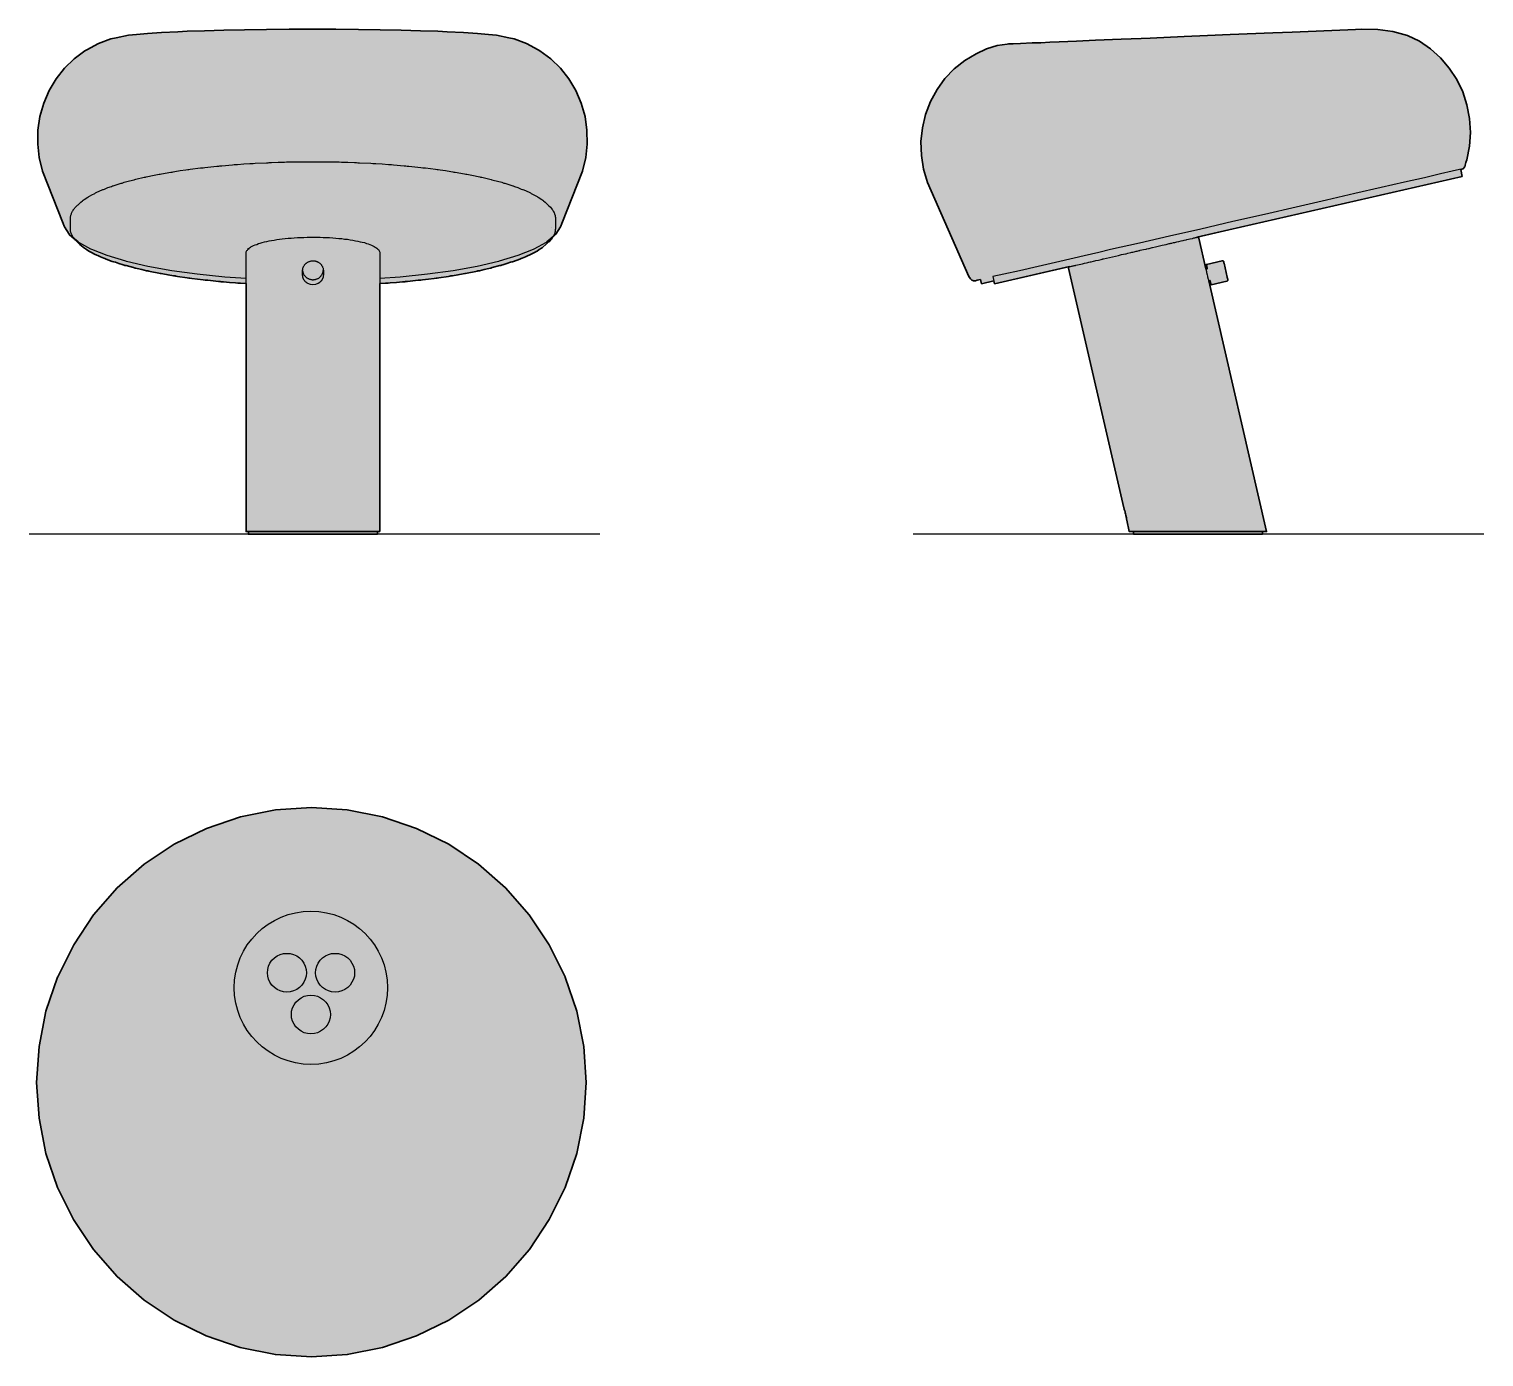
# Model space of a CAD drawing. Header units: millimetres. Extents: x 57 to 1101, y -62 to 890.
import ezdxf

# ---------------------------------------------------------------- set-up
doc = ezdxf.new("R2010")
doc.units = ezdxf.units.MM
doc.layers.add('Blocks', color=7, linetype='Continuous')
doc.layers.add('Blocks$Fill', color=7, linetype='Continuous', true_color=0xffffff)
for name, color, linetype, lineweight, true_color in [('Blocks$Inner', 7, 'Continuous', 25, 0x007f00), ('Blocks$Outline', 7, 'Continuous', 35, 0xff3f3f), ('Groud', 7, 'Continuous', 25, 0x243775)]:
    doc.layers.add(name, color=color, linetype=linetype, lineweight=lineweight, true_color=true_color)

# ---------------------------------------------------------------- blocks, each defined once
blk = doc.blocks.new('Snoopy Table Lamp Top')
at = {"layer": 'Blocks$Fill'}
blk.add_hatch(color=256, dxfattribs=at).paths.add_polyline_path([(64.5, 108.9), (69.5, 83.6), (77.8, 59.2), (89.2, 36.1), (103.5, 14.7), (120.6, -4.7), (139.9, -21.7), (161.4, -36), (184.5, -47.4), (208.9, -55.7), (234.2, -60.7), (260, -62.4), (285.7, -60.7), (311, -55.7), (335.4, -47.4), (358.6, -36), (380, -21.7), (399.4, -4.7), (416.4, 14.7), (430.7, 36.1), (442.1, 59.2), (450.4, 83.6), (455.5, 108.9), (457.1, 134.6), (455.5, 160.3), (450.4, 185.6), (442.1, 210), (442, 210.3), (430.6, 233.4), (416.3, 254.8), (399.3, 274.2), (379.9, 291.2), (358.5, 305.5), (335.4, 316.8), (311, 325.1), (285.7, 330.1), (260, 331.8), (234.3, 330.1), (209, 325.1), (184.6, 316.8), (161.5, 305.5), (140, 291.2), (120.7, 274.2), (103.7, 254.8), (89.4, 233.4), (78, 210.3), (77.8, 210), (69.5, 185.6), (64.5, 160.3), (62.8, 134.6)], flags=0)
at = {"layer": 'Blocks$Inner'}
for points in [[(64.5, 108.9), (69.5, 83.6), (77.8, 59.2), (89.2, 36.1), (103.5, 14.7), (120.6, -4.7), (139.9, -21.7), (161.4, -36), (184.5, -47.4), (208.9, -55.7), (234.2, -60.7), (260, -62.4), (285.7, -60.7), (311, -55.7), (335.4, -47.4), (358.6, -36), (380, -21.7), (399.4, -4.7), (416.4, 14.7), (430.7, 36.1), (442.1, 59.2), (450.4, 83.6), (455.5, 108.9), (457.1, 134.6), (455.5, 160.3), (450.4, 185.6), (442.1, 210), (442, 210.3), (430.6, 233.4), (416.3, 254.8), (399.3, 274.2), (379.9, 291.2), (358.5, 305.5), (335.4, 316.8), (311, 325.1), (285.7, 330.1), (260, 331.8), (234.3, 330.1), (209, 325.1), (184.6, 316.8), (161.5, 305.5), (140, 291.2), (120.7, 274.2), (103.7, 254.8), (89.4, 233.4), (78, 210.3), (77.8, 210), (69.5, 185.6), (64.5, 160.3), (62.8, 134.6)], [(228.4, 213.3), (228.6, 215.6), (229.2, 218), (230.2, 220.2), (231.6, 222.2), (233.4, 223.9), (235.4, 225.3), (237.6, 226.3), (239.9, 227), (242.4, 227.2), (244.8, 227), (247.1, 226.3), (249.4, 225.3), (251.4, 223.9), (253.1, 222.2), (254.5, 220.2), (255.5, 218), (256.1, 215.6), (256.4, 213.3), (256.1, 210.9), (255.5, 208.6), (254.5, 206.4), (253.1, 204.4), (251.4, 202.6), (249.4, 201.2), (247.1, 200.2), (244.8, 199.6), (242.4, 199.4), (239.9, 199.6), (237.6, 200.2), (235.4, 201.2), (233.4, 202.6), (231.6, 204.4), (230.2, 206.4), (229.2, 208.6), (228.6, 210.9)], [(263, 213.3), (263.2, 215.6), (263.8, 218), (264.9, 220.2), (266.3, 222.2), (268, 223.9), (270, 225.3), (272.2, 226.3), (274.5, 227), (277, 227.2), (279.4, 227), (281.8, 226.3), (284, 225.3), (286, 223.9), (287.7, 222.2), (289.1, 220.2), (290.1, 218), (290.8, 215.6), (291, 213.3), (290.8, 210.9), (290.1, 208.6), (289.1, 206.4), (287.7, 204.4), (286, 202.6), (284, 201.2), (281.8, 200.2), (279.4, 199.6), (277, 199.4), (274.5, 199.6), (272.2, 200.2), (270, 201.2), (268, 202.6), (266.3, 204.4), (264.9, 206.4), (263.8, 208.6), (263.2, 210.9)], [(245.6, 183.3), (245.8, 185.7), (246.5, 188), (247.5, 190.2), (248.9, 192.2), (250.6, 193.9), (252.6, 195.3), (254.8, 196.4), (257.2, 197), (259.6, 197.2), (262.1, 197), (264.4, 196.4), (266.6, 195.3), (268.6, 193.9), (270.4, 192.2), (271.8, 190.2), (272.8, 188), (273.4, 185.7), (273.6, 183.3), (273.4, 181), (272.8, 178.6), (271.8, 176.4), (270.4, 174.4), (268.6, 172.7), (266.6, 171.3), (264.4, 170.2), (262.1, 169.6), (259.6, 169.4), (257.2, 169.6), (254.8, 170.2), (252.6, 171.3), (250.6, 172.7), (248.9, 174.4), (247.5, 176.4), (246.5, 178.6), (245.8, 181)]]:
    blk.add_lwpolyline(points, close=True, dxfattribs=at)
blk.add_circle((259.6, 202.5, 4), 55, dxfattribs=at)
at = {"layer": 'Blocks$Outline'}
blk.add_lwpolyline([(64.5, 108.9), (69.5, 83.6), (77.8, 59.2), (89.2, 36.1), (103.5, 14.7), (120.6, -4.7), (139.9, -21.7), (161.4, -36), (184.5, -47.4), (208.9, -55.7), (234.2, -60.7), (260, -62.4), (285.7, -60.7), (311, -55.7), (335.4, -47.4), (358.6, -36), (380, -21.7), (399.4, -4.7), (416.4, 14.7), (430.7, 36.1), (442.1, 59.2), (450.4, 83.6), (455.5, 108.9), (457.1, 134.6), (455.5, 160.3), (450.4, 185.6), (442.1, 210), (442, 210.3), (430.6, 233.4), (416.3, 254.8), (399.3, 274.2), (379.9, 291.2), (358.5, 305.5), (335.4, 316.8), (311, 325.1), (285.7, 330.1), (260, 331.8), (234.3, 330.1), (209, 325.1), (184.6, 316.8), (161.5, 305.5), (140, 291.2), (120.7, 274.2), (103.7, 254.8), (89.4, 233.4), (78, 210.3), (77.8, 210), (69.5, 185.6), (64.5, 160.3), (62.8, 134.6)], close=True, dxfattribs=at)
blk = doc.blocks.new('Snoopy Table Lamp Side')
at = {"layer": 'Blocks$Fill'}
blk.add_hatch(color=256, dxfattribs=at).paths.add_polyline_path([(333.4, 362.3), (321.7, 362.5), (317.3, 362.3), (312, 362.1), (271.9, 360.4), (258.1, 359.8), (227.4, 358.6), (211.1, 357.9), (194.5, 357.2), (170.1, 356.1), (163.5, 355.9), (156.5, 355.6), (149.2, 355.3), (130.9, 354.5), (117.1, 353.9), (111, 353.6), (104.8, 353.4), (98, 353.1), (91.5, 352.8), (85.3, 352.6), (77.1, 352.2), (71.7, 352), (70.6, 351.9), (68.5, 351.9), (67.4, 351.8), (60.3, 350.8), (52.5, 348.5), (45.2, 344.9), (37, 340), (29.4, 334), (22.8, 327), (17.1, 319.1), (12.4, 310.5), (8.9, 301.3), (6.7, 291.6), (5.6, 281.8), (5.9, 271.8), (7.4, 262), (10.2, 252.5), (40, 185.1), (41.2, 183.3), (41.6, 182.9), (42.1, 182.5), (42.7, 182.2), (43.3, 182), (44, 181.9), (44.6, 182), (45.9, 182.3), (48.3, 182.8), (48.9, 179.7), (57.8, 181.8), (57.8, 181.8), (58.3, 179.7), (112.2, 192.1), (111.9, 191.9), (111.6, 191.6), (111.5, 191.3), (111.5, 190.9), (151.2, 18.9), (151.7, 17.3), (152.1, 15.7), (152.4, 14.6), (152.7, 13.4), (153, 11.8), (153.2, 10.2), (153.2, 10.1), (155.1, 2), (155.5, 2), (158.1, 2), (158.1, 0), (158.2, 0), (250.6, 0), (250.6, 2), (253.6, 2), (212.1, 181.8), (212.1, 181.8), (212.1, 181.9), (213.1, 182.1), (213.1, 182), (213.8, 179.1), (225.1, 181.7), (225.2, 181.7), (225.4, 181.8), (225.5, 181.9), (225.6, 182), (225.7, 182.1), (225.8, 182.3), (225.8, 182.4), (225.8, 182.6), (225.8, 182.6), (225.8, 182.6), (222.8, 195.6), (222.8, 195.8), (222.7, 195.9), (222.6, 196.1), (222.5, 196.2), (222.3, 196.2), (222.2, 196.3), (222, 196.3), (221.9, 196.3), (221.7, 196.3), (210.4, 193.7), (210.4, 193.7), (211.1, 190.7), (210.1, 190.4), (210.1, 190.5), (210.1, 190.5), (205, 212.5), (204.9, 212.8), (204.6, 213.1), (204.2, 213.2), (203.8, 213.2), (226.5, 218.4), (394, 256.9), (392.9, 261.9), (393.7, 262.1), (394.3, 262.3), (394.8, 262.6), (395.3, 263.1), (395.7, 263.6), (396.1, 264.2), (396.2, 264.8), (396.6, 266.9), (397.2, 268.8), (399.2, 278.5), (399.9, 288.4), (399.3, 298.3), (397.4, 308.1), (394.3, 317.5), (390.1, 326.4), (384.7, 334.6), (378.4, 342), (371.2, 348.4), (363.2, 353.8), (354.6, 357.9), (344.1, 360.8)], flags=0)
at = {"layer": 'Blocks$Inner'}
blk.add_line((392.9, 261.9), (394, 256.9, 2.5), dxfattribs=at)
for points in [[(57.8, 181.8), (57.8, 181.8), (48.9, 179.7), (48.3, 182.8), (45.9, 182.3), (44.6, 182), (44, 181.9), (43.3, 182), (42.7, 182.2), (42.1, 182.5), (41.6, 182.9), (41.2, 183.3), (40, 185.1), (10.2, 252.5), (7.4, 262), (5.9, 271.8), (5.6, 281.8), (6.7, 291.6), (8.9, 301.3), (12.4, 310.5), (17.1, 319.1), (22.8, 327), (29.4, 334), (37, 340), (45.2, 344.9), (52.5, 348.5), (60.3, 350.8), (67.4, 351.8), (68.5, 351.9), (70.6, 351.9), (71.7, 352), (77.1, 352.2), (85.3, 352.6), (91.5, 352.8), (98, 353.1), (104.8, 353.4), (111, 353.6), (117.1, 353.9), (130.9, 354.5), (149.2, 355.3), (156.5, 355.6), (163.5, 355.9), (170.1, 356.1), (194.5, 357.2), (211.1, 357.9), (227.4, 358.6), (258.1, 359.8), (271.9, 360.4), (312, 362.1), (317.3, 362.3), (321.7, 362.5), (333.4, 362.3), (344.1, 360.8), (354.6, 357.9), (363.2, 353.8), (371.2, 348.4), (378.4, 342), (384.7, 334.6), (390.1, 326.4), (394.3, 317.5), (397.4, 308.1), (399.3, 298.3), (399.9, 288.4), (399.2, 278.5), (397.2, 268.8), (396.6, 266.9), (396.2, 264.8), (396.1, 264.2), (395.7, 263.6), (395.3, 263.1), (394.8, 262.6), (394.3, 262.3), (393.7, 262.1), (392, 261.7), (386.8, 260.5), (378.4, 258.6), (366.9, 255.9), (352.6, 252.7), (335.8, 248.8), (317, 244.5), (296.5, 239.8), (274.7, 234.8), (252.2, 229.6), (229.3, 224.4), (206.4, 219.1), (183.9, 213.9), (162.3, 209), (141.7, 204.3), (133.1, 202.3), (122.6, 199.9), (105.2, 195.9), (89.7, 192.3), (76.2, 189.2), (65, 186.7), (57.2, 184.9), (58.3, 179.7), (112.4, 192.1)], [(394, 256.9), (226.5, 218.4), (203.6, 213.2)], [(210.1, 190.4), (211.1, 190.7), (211, 191), (211, 191.2), (210.9, 191.5), (210.8, 191.8), (210.8, 192), (210.7, 192.2), (210.7, 192.4), (210.6, 192.6), (210.6, 192.8), (210.6, 193), (210.5, 193.1), (210.5, 193.2), (210.5, 193.4), (210.4, 193.5), (210.4, 193.5), (210.4, 193.6), (210.4, 193.6), (210.4, 193.7), (221.7, 196.3), (221.9, 196.3), (222, 196.3), (222.2, 196.3), (222.3, 196.2), (222.5, 196.2), (222.6, 196.1), (222.7, 195.9), (222.8, 195.8), (222.8, 195.6), (222.9, 195.5), (223, 194.7), (223.1, 194.6), (225.4, 184.6), (225.4, 184.4), (225.6, 183.9), (225.6, 183.7), (225.6, 183.6), (225.7, 183.1), (225.8, 183), (225.8, 182.9), (225.8, 182.8), (225.8, 182.7), (225.8, 182.7), (225.8, 182.6), (225.8, 182.6), (225.8, 182.6), (225.8, 182.4), (225.8, 182.3), (225.7, 182.1), (225.6, 182), (225.5, 181.9), (225.4, 181.8), (225.2, 181.7), (225.1, 181.7), (213.8, 179.1), (213.8, 179.1), (213.7, 179.1), (213.7, 179.2), (213.7, 179.3), (213.7, 179.4), (213.7, 179.5), (213.6, 179.6), (213.6, 179.7), (213.6, 179.9), (213.5, 180.1), (213.5, 180.3), (213.4, 180.5), (213.4, 180.7), (213.3, 180.9), (213.3, 181.2), (213.2, 181.4), (213.2, 181.7), (213.1, 182), (213.1, 182.1), (212.1, 181.9)]]:
    blk.add_lwpolyline(points, dxfattribs=at)
for points in [[(151.2, 18.9), (111.5, 190.9), (111.5, 191.3), (111.6, 191.6), (111.9, 191.9), (112.2, 192.1), (112.3, 192.1), (112.5, 192.1), (112.8, 192.2), (113, 192.3), (113.5, 192.4), (113.7, 192.4), (114.1, 192.5), (114.6, 192.6), (115.1, 192.7), (115.6, 192.8), (116.5, 193), (116.8, 193.1), (117.8, 193.4), (119, 193.6), (120.2, 193.9), (121.5, 194.2), (122.9, 194.5), (124.4, 194.9), (125.4, 195.1), (126.1, 195.3), (127, 195.5), (127.6, 195.6), (129.3, 196), (130.3, 196.2), (131.1, 196.4), (132.9, 196.8), (134.8, 197.3), (135.6, 197.5), (135.7, 197.5), (135.8, 197.5), (135.9, 197.5), (136.1, 197.6), (136.3, 197.6), (136.6, 197.7), (138.8, 198.2), (140.9, 198.7), (143, 199.2), (145.1, 199.7), (147.3, 200.2), (149.5, 200.7), (152.3, 201.3), (152.4, 201.3), (152.8, 201.4), (154, 201.7), (156.2, 202.2), (157, 202.4), (157.6, 202.5), (158.5, 202.7), (158.6, 202.8), (159.9, 203.1), (160.7, 203.3), (162.2, 203.6), (162.6, 203.7), (162.9, 203.8), (165.2, 204.3), (167.2, 204.7), (167.6, 204.9), (168.8, 205.1), (169.3, 205.2), (171.6, 205.8), (171.7, 205.8), (173.9, 206.3), (175.9, 206.8), (177.7, 207.2), (178.7, 207.4), (180, 207.7), (181.3, 208), (181.5, 208.1), (182.2, 208.2), (182.9, 208.4), (183.6, 208.6), (184.3, 208.7), (185, 208.9), (185.6, 209), (186.8, 209.3), (186.8, 209.3), (187.4, 209.4), (187.4, 209.4), (187.6, 209.5), (187.8, 209.5), (189.1, 209.8), (190.7, 210.2), (192.3, 210.6), (193.7, 210.9), (194.5, 211.1), (195.9, 211.4), (196.3, 211.5), (197.5, 211.8), (198.6, 212), (198.8, 212.1), (200.2, 212.4), (200.5, 212.4), (201, 212.6), (201.5, 212.7), (202, 212.8), (202.6, 212.9), (203, 213), (203.4, 213.1), (203.6, 213.2), (203.8, 213.2), (203.8, 213.2), (204.2, 213.2), (204.6, 213.1), (204.9, 212.8), (205, 212.5), (210.1, 190.5), (210.1, 190.5), (210.1, 190.5), (210.1, 190.5), (210.1, 190.3), (210.2, 190.1), (210.2, 189.9), (210.3, 189.4), (210.3, 189.2), (210.4, 188.8), (210.4, 188.5), (210.5, 188.1), (210.5, 187.8), (210.7, 187.2), (210.7, 186.9), (210.9, 186.1), (211.1, 185.3), (211.2, 185), (211.3, 184.5), (211.4, 184.2), (211.5, 183.7), (211.6, 183.4), (211.7, 183.1), (211.8, 182.8), (211.9, 182.3), (212, 182.2), (212, 182), (212.1, 181.9), (212.1, 181.8), (212.1, 181.8), (212.1, 181.8), (253.6, 2), (253.4, 2), (252.7, 2), (251.6, 2), (250.1, 2), (248.1, 2), (245.8, 2), (243.1, 2), (240, 2), (236.9, 2), (233.6, 2), (230, 2), (226.1, 2), (222.3, 2), (218.1, 2), (213.9, 2), (209.7, 2), (207.1, 2), (204.7, 2), (203.4, 2), (201.8, 2), (199.2, 2), (196.6, 2), (194.1, 2), (186.8, 2), (184.7, 2), (180.6, 2), (176.6, 2), (172.9, 2), (169.5, 2), (166.4, 2), (163.6, 2), (161.1, 2), (159.1, 2), (157.5, 2), (156.3, 2), (155.5, 2), (155.1, 2), (153.2, 10.1), (153.2, 10.2), (153.2, 10.5), (153.1, 10.6), (153.1, 10.9), (153.1, 11.1), (153, 11.8), (153, 11.8), (152.8, 12.5), (152.8, 12.8), (152.7, 13.4), (152.6, 13.7), (152.4, 14.6), (152.2, 15.4), (152.1, 15.7), (152, 16.3), (151.9, 16.6), (151.8, 17), (151.7, 17.3), (151.5, 17.9), (151.5, 18), (151.4, 18.4), (151.3, 18.5), (151.2, 18.7), (151.2, 18.8), (151.2, 18.9)], [(232.3, 2), (248.2, 2), (249.7, 2), (250.2, 2), (250.5, 2), (250.6, 2), (250.6, 2), (250.6, 0), (250.5, 0), (250.3, 0), (250, 0), (249.6, 0), (249.1, 0), (248.5, 0), (247.8, 0), (246.9, 0), (246, 0), (244.9, 0), (243.8, 0), (242.6, 0), (241.3, 0), (239.8, 0), (238.3, 0), (236.8, 0), (235.1, 0), (233.4, 0), (231.6, 0), (229.7, 0), (227.8, 0), (226.5, 0), (224.5, 0), (222.4, 0), (220.3, 0), (218.2, 0), (216, 0), (213.8, 0), (211.6, 0), (209.3, 0), (207, 0), (204.8, 0), (202.5, 0), (200.2, 0), (198, 0), (195.7, 0), (193.5, 0), (191.3, 0), (189.2, 0), (187, 0), (185, 0), (182.9, 0), (180.9, 0), (179, 0), (177.1, 0), (175.3, 0), (173.6, 0), (172, 0), (170.4, 0), (168.9, 0), (167.5, 0), (166.1, 0), (164.9, 0), (163.8, 0), (162.7, 0), (161.8, 0), (161, 0), (160.2, 0), (159.6, 0), (159.1, 0), (158.7, 0), (158.4, 0), (158.2, 0), (158.1, 0), (158.1, 2), (158.1, 2), (158.2, 2), (158.5, 2), (159, 2), (159.9, 2), (160.9, 2), (174.7, 2), (210.2, 2), (213.6, 2), (216.9, 2), (220.2, 2), (223.4, 2)]]:
    blk.add_lwpolyline(points, close=True, dxfattribs=at)
at = {"layer": 'Blocks$Outline'}
for points in [[(149.2, 355.3), (130.9, 354.5)], [(156.5, 355.6), (149.2, 355.3)], [(163.5, 355.9), (156.5, 355.6)], [(170.1, 356.1), (163.5, 355.9)], [(194.5, 357.2), (170.1, 356.1)], [(211.1, 357.9), (194.5, 357.2)], [(227.4, 358.6), (211.1, 357.9)], [(258.1, 359.8), (227.4, 358.6)], [(271.9, 360.4), (258.1, 359.8)], [(312, 362.1), (271.9, 360.4)], [(317.3, 362.3), (312, 362.1)], [(321.7, 362.5), (317.3, 362.3)], [(333.4, 362.3), (321.7, 362.5)], [(344.1, 360.8), (333.4, 362.3)], [(354.6, 357.9), (344.1, 360.8)], [(363.2, 353.8), (354.6, 357.9)], [(45.2, 344.9), (37, 340)], [(52.5, 348.5), (45.2, 344.9)], [(60.3, 350.8), (52.5, 348.5)], [(67.4, 351.8), (60.3, 350.8)], [(68.5, 351.9), (67.4, 351.8)], [(70.6, 351.9), (68.5, 351.9)], [(71.7, 352), (70.6, 351.9)], [(77.1, 352.2), (71.7, 352)], [(85.3, 352.6), (77.1, 352.2)], [(91.5, 352.8), (85.3, 352.6)], [(98, 353.1), (91.5, 352.8)], [(104.8, 353.4), (98, 353.1)], [(111, 353.6), (104.8, 353.4)], [(117.1, 353.9), (111, 353.6)], [(130.9, 354.5), (117.1, 353.9)], [(371.2, 348.4), (363.2, 353.8)], [(378.4, 342), (371.2, 348.4)], [(37, 340), (29.4, 334)], [(384.7, 334.6), (378.4, 342)], [(390.1, 326.4), (384.7, 334.6)], [(22.8, 327), (17.1, 319.1)], [(29.4, 334), (22.8, 327)], [(394.3, 317.5), (390.1, 326.4)], [(17.1, 319.1), (12.4, 310.5)], [(397.4, 308.1), (394.3, 317.5)], [(12.4, 310.5), (8.9, 301.3)], [(399.3, 298.3), (397.4, 308.1)], [(8.9, 301.3), (6.7, 291.6)], [(399.9, 288.4), (399.3, 298.3)], [(6.7, 291.6), (5.6, 281.8)], [(399.2, 278.5), (399.9, 288.4)], [(5.6, 281.8), (5.9, 271.8)], [(5.9, 271.8), (7.4, 262)], [(397.2, 268.8), (399.2, 278.5)], [(7.4, 262), (10.2, 252.5)], [(392.9, 261.9), (393.7, 262.1)], [(394, 256.9), (392.9, 261.9)], [(393.7, 262.1), (394.3, 262.3)], [(394.3, 262.3), (394.8, 262.6)], [(394.8, 262.6), (395.3, 263.1)], [(395.3, 263.1), (395.7, 263.6)], [(395.7, 263.6), (396.1, 264.2)], [(396.1, 264.2), (396.2, 264.8)], [(396.2, 264.8), (396.6, 266.9)], [(396.6, 266.9), (397.2, 268.8)], [(10.2, 252.5), (40, 185.1)], [(226.5, 218.4), (394, 256.9)], [(203.8, 213.2), (226.5, 218.4)], [(210.1, 190.4), (210.1, 190.5), (210.1, 190.5), (210.1, 190.5), (210.1, 190.5), (205, 212.5), (204.9, 212.8), (204.6, 213.1), (204.2, 213.2), (203.8, 213.2)], [(58.3, 179.7), (112.2, 192.1)], [(112.2, 192.1), (111.9, 191.9), (111.6, 191.6), (111.5, 191.3), (111.5, 190.9), (151.2, 18.9)], [(222.8, 195.6), (222.8, 195.8), (222.8, 195.8), (222.8, 195.8), (222.7, 195.9), (222.6, 196.1), (222.5, 196.2), (222.3, 196.2), (222.2, 196.3), (222, 196.3), (221.9, 196.3), (221.7, 196.3), (210.4, 193.7), (210.4, 193.7), (210.4, 193.6), (210.4, 193.6), (210.4, 193.5), (210.4, 193.5), (210.5, 193.4), (210.5, 193.2), (210.5, 193.1), (210.6, 193), (210.6, 192.8), (210.6, 192.6), (210.7, 192.4), (210.7, 192.2), (210.8, 192), (210.8, 191.8), (210.9, 191.5), (211, 191.2), (211, 191), (211.1, 190.7), (211.1, 190.7), (210.1, 190.4)], [(212.1, 181.9), (213.1, 182.1), (213.1, 182), (213.2, 181.7), (213.2, 181.4), (213.3, 181.2), (213.3, 180.9), (213.4, 180.7), (213.4, 180.5), (213.5, 180.3), (213.5, 180.1), (213.6, 179.9), (213.6, 179.7), (213.6, 179.6), (213.7, 179.5), (213.7, 179.4), (213.7, 179.3), (213.7, 179.2), (213.7, 179.1), (213.8, 179.1), (213.8, 179.1), (213.8, 179.1), (225.1, 181.7), (225.2, 181.7), (225.4, 181.8), (225.5, 181.9), (225.6, 182), (225.7, 182.1), (225.8, 182.3), (225.8, 182.4), (225.8, 182.6), (225.8, 182.6), (225.8, 182.6), (225.8, 182.6), (225.8, 182.7), (225.8, 182.7), (225.8, 182.8), (225.8, 182.9), (225.8, 183), (225.7, 183.1), (225.6, 183.6), (225.6, 183.7), (225.6, 183.9), (225.4, 184.4), (225.4, 184.6), (223.1, 194.6), (223, 194.7), (222.9, 195.5), (222.8, 195.6)], [(40, 185.1), (41.2, 183.3)], [(41.2, 183.3), (41.6, 182.9)], [(41.6, 182.9), (42.1, 182.5)], [(42.1, 182.5), (42.7, 182.2)], [(42.7, 182.2), (43.3, 182)], [(43.3, 182), (44, 181.9)], [(44, 181.9), (44.6, 182)], [(44.6, 182), (45.9, 182.3)], [(45.9, 182.3), (48.3, 182.8)], [(48.3, 182.8), (48.9, 179.7)], [(48.9, 179.7), (57.8, 181.8)], [(57.8, 181.8), (57.8, 181.8)], [(57.8, 181.8), (58.3, 179.7)], [(250.6, 2), (251.6, 2), (252.7, 2), (253.4, 2), (253.6, 2), (212.1, 181.8), (212.1, 181.8), (212.1, 181.8), (212.1, 181.9), (212.1, 181.9)], [(151.2, 18.9), (151.2, 18.9), (151.2, 18.8), (151.2, 18.7), (151.3, 18.5), (151.4, 18.4), (151.5, 18), (151.5, 17.9), (151.7, 17.3), (151.8, 17), (151.9, 16.6), (152, 16.3), (152.1, 15.7), (152.2, 15.4), (152.4, 14.6), (152.6, 13.7), (152.7, 13.4), (152.8, 12.8), (152.8, 12.5), (153, 11.8), (153, 11.8), (153.1, 11.1), (153.1, 10.9), (153.1, 10.6), (153.2, 10.5), (153.2, 10.2), (153.2, 10.1), (155.1, 2), (155.5, 2), (156.3, 2), (157.5, 2), (158.1, 2)], [(158.1, 2), (158.1, 0), (158.2, 0), (158.4, 0), (158.7, 0), (159.1, 0), (159.6, 0), (160.2, 0), (161, 0), (161.8, 0), (162.7, 0), (163.8, 0), (164.9, 0), (166.1, 0), (167.5, 0), (168.9, 0), (170.4, 0), (172, 0), (173.6, 0), (175.3, 0), (177.1, 0), (179, 0), (180.9, 0), (182.9, 0), (185, 0), (187, 0), (189.2, 0), (191.3, 0), (193.5, 0), (195.7, 0), (198, 0), (200.2, 0), (202.5, 0), (204.8, 0), (207, 0), (209.3, 0), (211.6, 0), (213.8, 0), (216, 0), (218.2, 0), (220.3, 0), (222.4, 0), (224.5, 0), (226.5, 0), (227.8, 0), (229.7, 0), (231.6, 0), (233.4, 0), (235.1, 0), (236.8, 0), (238.3, 0), (239.8, 0), (241.3, 0), (242.6, 0), (243.8, 0), (244.9, 0), (246, 0), (246.9, 0), (247.8, 0), (248.5, 0), (249.1, 0), (249.6, 0), (250, 0), (250.3, 0), (250.5, 0), (250.6, 0), (250.6, 2)]]:
    blk.add_lwpolyline(points, dxfattribs=at)
blk = doc.blocks.new('Snoopy Table Lamp Front')
at = {"layer": 'Blocks$Fill'}
blk.add_hatch(color=256, dxfattribs=at).paths.add_polyline_path([(400.3, 290.1), (398.9, 299.9), (396.2, 309.4), (392.3, 318.4), (387.3, 326.9), (381.3, 334.5), (374.3, 341.2), (366.6, 346.9), (365.2, 347.8), (356.9, 352.3), (348, 355.5), (344.3, 356.2), (335.4, 358.1), (329.6, 358.8), (321.7, 359.5), (311.8, 360.1), (267, 361.8), (186.7, 362.5), (113.4, 361), (85, 359.5), (77.1, 358.8), (71.3, 358.1), (62.4, 356.2), (58.7, 355.5), (49.8, 352.3), (41.5, 347.8), (40.1, 346.9), (32.3, 341.2), (25.4, 334.5), (19.3, 326.9), (14.3, 318.4), (10.5, 309.4), (7.8, 299.9), (6.3, 290.1), (6.2, 280.1), (7.3, 270.3), (9.6, 260.6), (24.5, 223), (25.2, 221.1), (25.5, 220.6), (28.7, 215.3), (29.1, 214.9), (32.4, 212.1), (32.8, 211.7), (33.2, 211.2), (33.5, 210.8), (34.1, 210.3), (34.6, 209.8), (36.5, 207.9), (38.7, 206.1), (39.1, 205.8), (39.3, 205.7), (39.8, 205.3), (41.2, 204.3), (42.9, 203.3), (43.4, 203), (43.7, 202.8), (44.2, 202.6), (47.5, 200.8), (48.1, 200.5), (48.4, 200.4), (49.2, 200.1), (51.2, 199.1), (53.6, 198.2), (54.3, 197.9), (54.7, 197.7), (55.3, 197.5), (59.7, 195.9), (60.9, 195.5), (61.9, 195.2), (68.3, 193.2), (68.8, 193), (75, 191.4), (80.8, 190), (85.3, 189), (93.1, 187.4), (99.7, 186.2), (113.5, 184.1), (126.4, 182.5), (137.9, 181.3), (149.7, 180.3), (155.7, 179.9), (155.7, 2), (155.7, 2), (157.4, 2), (157.4, 0), (157.4, 0), (249.9, 0), (249.9, 2), (251.7, 2), (251.7, 179.9), (269.5, 181.3), (281, 182.5), (292, 183.8), (300.9, 185.1), (312.6, 187.1), (320.6, 188.7), (326.6, 190), (330.9, 191), (337.8, 192.8), (339, 193.2), (340, 193.4), (346.4, 195.5), (346.9, 195.6), (352.1, 197.5), (352.7, 197.7), (353.1, 197.9), (353.8, 198.2), (356.1, 199.1), (358.2, 200.1), (358.9, 200.4), (359.2, 200.5), (359.8, 200.8), (363.2, 202.6), (363.6, 202.8), (363.9, 203), (364.5, 203.3), (366.1, 204.3), (367.6, 205.3), (368.1, 205.7), (368.3, 205.8), (368.7, 206.1), (370.9, 207.9), (372.8, 209.8), (372.9, 209.9), (373.1, 210), (373.8, 210.8), (374.6, 211.7), (374.7, 211.8), (374.8, 211.9), (375.4, 212.7), (376, 213.5), (376, 213.6), (377.6, 214.9), (378, 215.3), (381.2, 220.6), (381.5, 221.1), (382.2, 223), (397.1, 260.6), (399.4, 270.3), (400.5, 280.1)], flags=0)
at = {"layer": 'Blocks$Inner'}
for points in [[(155.7, 183.5), (140.4, 184.6), (120.7, 186.6), (102.3, 189.2), (85.2, 192.3), (69.9, 195.8), (69.4, 196), (56.1, 200), (44.9, 204.4), (44.4, 204.7), (35.7, 209.4), (35.2, 209.8), (29.1, 214.9), (28.7, 215.3), (25.5, 220.6), (25.2, 221.1), (24.5, 223), (9.6, 260.6), (7.3, 270.3), (6.2, 280.1), (6.3, 290.1), (7.8, 299.9), (10.5, 309.4), (14.3, 318.4), (19.3, 326.9), (25.4, 334.5), (32.3, 341.2), (40.1, 346.9), (41.5, 347.8), (49.8, 352.3), (58.7, 355.5), (62.4, 356.2), (71.3, 358.1), (77.1, 358.8), (85, 359.5), (94.9, 360.1), (106.7, 360.7), (113.4, 361), (125.9, 361.4), (139.7, 361.8), (154.6, 362.1), (170.4, 362.3), (186.7, 362.5), (203.3, 362.5), (220, 362.5), (236.3, 362.3), (252, 362.1), (267, 361.8), (280.8, 361.4), (293.3, 361), (300, 360.7), (311.8, 360.1), (321.7, 359.5), (329.6, 358.8), (335.4, 358.1), (344.3, 356.2), (348, 355.5), (356.9, 352.3), (365.2, 347.8), (366.6, 346.9), (374.3, 341.2), (381.3, 334.5), (387.3, 326.9), (392.3, 318.4), (396.2, 309.4), (398.9, 299.9), (400.3, 290.1), (400.5, 280.1), (399.4, 270.3), (397.1, 260.6), (382.2, 223), (381.5, 221.1), (381.2, 220.6), (378, 215.3), (377.6, 214.9), (371.5, 209.8), (371, 209.4), (362.3, 204.7), (361.8, 204.4), (350.6, 200), (337.2, 196), (336.8, 195.8), (321.5, 192.3), (304.4, 189.2), (285.9, 186.6), (266.3, 184.6), (251.7, 183.5)], [(155.7, 179.9), (151.6, 180.2), (150.4, 180.3), (149.7, 180.3), (148.2, 180.4), (143.7, 180.8), (139.4, 181.2), (137.9, 181.3), (137.1, 181.4), (135.9, 181.5), (128.2, 182.3), (127.1, 182.4), (126.4, 182.5), (125, 182.6), (120.8, 183.1), (116.7, 183.7), (115.4, 183.8), (114.7, 183.9), (113.5, 184.1), (106.5, 185.1), (105.4, 185.3), (104.8, 185.4), (103.5, 185.6), (99.7, 186.2), (96, 186.9), (94.7, 187.1), (94.1, 187.2), (93.1, 187.4), (86.8, 188.7), (85.9, 188.9), (85.3, 189), (84.2, 189.2), (80.8, 190), (77.6, 190.7), (76.5, 191), (76, 191.1), (75, 191.4), (69.6, 192.8), (68.8, 193), (68.3, 193.2), (67.4, 193.4), (64.5, 194.3), (61.9, 195.2), (60.9, 195.5), (60.5, 195.6), (59.7, 195.9), (55.3, 197.5), (54.7, 197.7), (54.3, 197.9), (53.6, 198.2), (51.2, 199.1), (49.2, 200.1), (48.4, 200.4), (48.1, 200.5), (47.5, 200.8), (44.2, 202.6), (43.7, 202.8), (43.4, 203), (42.9, 203.3), (41.2, 204.3), (39.8, 205.3), (39.3, 205.7), (39.1, 205.8), (38.7, 206.1), (36.5, 207.9), (34.6, 209.8), (34.1, 210.3), (33.5, 210.8), (33.2, 211.2), (32.8, 211.7), (32.4, 212.2), (32, 212.7), (31.7, 213.1), (31.4, 213.5), (31.1, 214.1), (30.8, 214.6), (30.6, 215), (30.4, 215.4), (30.2, 216), (30, 216.5), (30, 216.9), (29.8, 217.4), (29.8, 217.9), (29.7, 218.4), (29.7, 219.1), (29.7, 219.3), (29.7, 219.4), (29.7, 226.2), (29.7, 226.6), (29.7, 227.1), (29.8, 227.6), (29.8, 228.1), (29.9, 228.6), (30, 229), (30.2, 229.5), (30.3, 230.1), (30.5, 230.5), (30.6, 230.9), (31, 231.4), (31.2, 232), (31.5, 232.4), (31.7, 232.8), (32.2, 233.3), (32.6, 233.9), (32.9, 234.3), (33.2, 234.7), (33.8, 235.2), (34.3, 235.7), (34.8, 236.1), (35.2, 236.5), (35.6, 237), (35.6, 237), (35.6, 237), (37.1, 238.4), (38.4, 239.4), (38.8, 239.7), (39, 239.9), (39.4, 240.2), (42.1, 242), (42.5, 242.2), (42.8, 242.4), (43.4, 242.7), (45.1, 243.7), (47.1, 244.7), (47.7, 245), (48, 245.2), (48.6, 245.5), (52.4, 247.1), (53, 247.4), (53.4, 247.5), (54.2, 247.8), (56.6, 248.8), (59.1, 249.7), (59.9, 250), (60.4, 250.1), (61.1, 250.4), (66, 251.9), (66.8, 252.1), (67.2, 252.3), (68.2, 252.6), (71.2, 253.4), (74.3, 254.2), (75.3, 254.5), (75.8, 254.6), (76.7, 254.8), (82.5, 256.2), (83.4, 256.4), (84, 256.5), (85.2, 256.8), (88.6, 257.5), (92.2, 258.2), (93.4, 258.4), (94, 258.5), (95, 258.7), (101.6, 259.9), (102.7, 260), (103.3, 260.2), (104.6, 260.3), (108.5, 261), (112.5, 261.5), (113.8, 261.7), (114.5, 261.8), (115.6, 262), (122.9, 262.9), (124.1, 263), (124.8, 263.1), (126.2, 263.3), (130.5, 263.7), (134.8, 264.2), (136.2, 264.3), (136.9, 264.4), (138.2, 264.5), (146, 265.2), (147.2, 265.3), (148, 265.3), (149.5, 265.4), (154, 265.8), (158.5, 266.1), (160, 266.2), (160.8, 266.2), (162.1, 266.3), (170.3, 266.7), (171.6, 266.7), (172.3, 266.8), (173.9, 266.8), (178.6, 267), (183.3, 267.1), (184.8, 267.2), (185.6, 267.2), (186.9, 267.2), (195.3, 267.4), (196.6, 267.4), (197.4, 267.4), (199, 267.4), (203.7, 267.4), (208.4, 267.4), (210, 267.4), (210.8, 267.4), (212.1, 267.4), (220.5, 267.2), (221.8, 267.2), (222.6, 267.2), (224.1, 267.1), (228.8, 267), (233.5, 266.8), (235, 266.8), (235.8, 266.7), (237.1, 266.7), (245.3, 266.3), (246.6, 266.2), (247.3, 266.2), (248.8, 266.1), (253.4, 265.8), (257.9, 265.4), (259.4, 265.3), (260.1, 265.3), (261.4, 265.2), (269.2, 264.5), (270.4, 264.4), (271.2, 264.3), (272.6, 264.2), (276.9, 263.7), (281.2, 263.3), (282.6, 263.1), (283.3, 263), (284.4, 262.9), (291.7, 262), (292.9, 261.8), (293.6, 261.7), (294.9, 261.5), (298.9, 261), (302.7, 260.3), (304.1, 260.2), (304.7, 260), (305.7, 259.9), (312.4, 258.7), (313.4, 258.5), (314, 258.4), (315.2, 258.2), (318.8, 257.5), (322.2, 256.8), (323.4, 256.5), (323.9, 256.4), (324.9, 256.2), (330.7, 254.8), (331.6, 254.6), (332.1, 254.5), (333.1, 254.2), (336.2, 253.4), (339.1, 252.6), (340.1, 252.3), (340.6, 252.1), (341.4, 251.9), (346.3, 250.4), (347, 250.1), (347.4, 250), (348.3, 249.7), (350.8, 248.8), (353.2, 247.8), (354, 247.5), (354.3, 247.4), (355, 247.1), (358.8, 245.5), (359.3, 245.2), (359.7, 245), (360.3, 244.7), (362.2, 243.7), (364, 242.7), (364.6, 242.4), (364.8, 242.2), (365.3, 242), (368, 240.2), (368.3, 239.9), (368.6, 239.7), (369, 239.4), (370.3, 238.4), (371.7, 237), (371.7, 237), (371.7, 237), (372.2, 236.5), (373, 235.7), (373.8, 235), (374, 234.8), (374.1, 234.7), (374.8, 233.9), (375.4, 233.1), (375.5, 232.9), (375.6, 232.8), (376.1, 232), (376.6, 231.2), (376.6, 231), (376.7, 230.9), (377, 230.1), (377.3, 229.3), (377.4, 229.1), (377.4, 229), (377.5, 228.1), (377.7, 227.3), (377.7, 227.2), (377.7, 227.1), (377.7, 226.9), (377.7, 219.5), (377.7, 219.4), (377.7, 219.3), (377.6, 218.4), (377.6, 217.6), (377.5, 217.5), (377.5, 217.4), (377.3, 216.5), (377.1, 215.7), (377, 215.6), (377, 215.4), (376.5, 214.6), (376.2, 213.8), (376.1, 213.7), (376, 213.5), (375.4, 212.7), (374.8, 211.9), (374.7, 211.8), (374.6, 211.7), (373.8, 210.8), (373.1, 210), (372.9, 209.9), (372.8, 209.8), (370.9, 207.9), (368.7, 206.1), (368.3, 205.8), (368.1, 205.7), (367.6, 205.3), (366.1, 204.3), (364.5, 203.3), (363.9, 203), (363.6, 202.8), (363.2, 202.6), (359.8, 200.8), (359.2, 200.5), (358.9, 200.4), (358.2, 200.1), (356.1, 199.1), (353.8, 198.2), (353.1, 197.9), (352.7, 197.7), (352.1, 197.5), (347.6, 195.9), (346.9, 195.6), (346.4, 195.5), (345.5, 195.2), (342.9, 194.3), (340, 193.4), (339, 193.2), (338.5, 193), (337.8, 192.8), (332.3, 191.4), (331.4, 191.1), (330.9, 191), (329.8, 190.7), (326.6, 190), (323.2, 189.2), (322.1, 189), (321.5, 188.9), (320.6, 188.7), (314.3, 187.4), (313.2, 187.2), (312.6, 187.1), (311.4, 186.9), (307.7, 186.2), (303.8, 185.6), (302.6, 185.4), (301.9, 185.3), (300.9, 185.1), (293.9, 184.1), (292.7, 183.9), (292, 183.8), (290.6, 183.7), (286.6, 183.1), (282.3, 182.6), (281, 182.5), (280.3, 182.4), (279.1, 182.3), (271.5, 181.5), (270.2, 181.4), (269.5, 181.3), (268, 181.2), (263.7, 180.8), (259.2, 180.4), (257.7, 180.3), (257, 180.3), (255.8, 180.2), (251.7, 179.9)], [(200.1, 180), (199.8, 180.1), (199.7, 180.2), (199.6, 180.2), (199.6, 180.3), (199.5, 180.3), (199.1, 180.6), (198.9, 180.8), (198.8, 180.9), (198.7, 180.9), (198.7, 180.9), (198.6, 181), (198.3, 181.3), (198.1, 181.5), (198, 181.6), (197.9, 181.7), (197.9, 181.7), (197.8, 181.8), (197.6, 182.1), (197.6, 182.1), (197.6, 182.1), (197.6, 182.2), (197.4, 182.4), (197.3, 182.5), (197.3, 182.6), (197.3, 182.6), (197.2, 182.7), (197, 183), (196.9, 183.3), (196.8, 183.5), (196.8, 183.6), (196.8, 183.6), (196.7, 183.6), (196.6, 184.1), (196.5, 184.3), (196.4, 184.5), (196.4, 184.6), (196.4, 184.6), (196.4, 184.7), (196.3, 185), (196.3, 185.1), (196.3, 185.1), (196.3, 185.2), (196.3, 185.4), (196.2, 185.7), (196.2, 186.1), (196.2, 186.2), (196.2, 186.2), (196.2, 186.3), (196.2, 186.4), (196.2, 189.1), (196.2, 189.4), (196.2, 189.8), (196.3, 190.1), (196.3, 190.5), (196.4, 190.8), (196.5, 191.2), (196.6, 191.5), (196.7, 191.5), (196.8, 191.9), (196.9, 192.2), (197.1, 192.5), (197.3, 192.8), (197.5, 193.1), (197.7, 193.4), (197.9, 193.7), (198.2, 194), (198.4, 194.2), (198.7, 194.5), (199, 194.7), (199.3, 194.9), (199.6, 195.1), (199.9, 195.3), (200.2, 195.5), (200.5, 195.6), (200.9, 195.8), (201.2, 195.9), (201.6, 196), (201.9, 196.1), (202.3, 196.2), (202.7, 196.3), (203, 196.3), (203.4, 196.3), (203.8, 196.3), (204.1, 196.3), (204.5, 196.3), (204.9, 196.2), (205.2, 196.2), (205.6, 196.1), (205.9, 196), (206.3, 195.9), (206.6, 195.7), (206.9, 195.6), (207.3, 195.4), (207.6, 195.2), (207.9, 195.1), (208.2, 194.8), (208.5, 194.6), (208.8, 194.4), (209, 194.1), (209.3, 193.9), (209.5, 193.6), (209.7, 193.3), (209.9, 193), (210.1, 192.7), (210.3, 192.4), (210.5, 192.1), (210.6, 191.8), (210.8, 191.4), (210.8, 191.4), (210.9, 191), (211, 190.7), (211.1, 190.4), (211.1, 190), (211.2, 189.6), (211.2, 189.3), (211.2, 188.9), (211.2, 186.3), (211.2, 186), (211.1, 185.6), (211.1, 185.5), (211.1, 185.5), (211.1, 185.4), (211.1, 185.2), (211, 184.9), (210.9, 184.5), (210.9, 184.4), (210.9, 184.4), (210.9, 184.3), (210.8, 184.2), (210.7, 183.9), (210.6, 183.5), (210.5, 183.4), (210.5, 183.4), (210.5, 183.3), (210.4, 183.2), (210.3, 182.9), (210.1, 182.6), (210, 182.5), (210, 182.4), (209.9, 182.4), (209.9, 182.3), (209.7, 182), (209.4, 181.7), (209.3, 181.6), (209.3, 181.5), (209.3, 181.5), (209.2, 181.4), (208.9, 181.2), (208.7, 180.9), (208.5, 180.8), (208.5, 180.8), (208.5, 180.7), (208.4, 180.7), (208.1, 180.5), (208.1, 180.5), (208.1, 180.4), (208, 180.4), (207.8, 180.3), (207.6, 180.2), (207.6, 180.1), (207.5, 180.1), (207.5, 180.1), (207.3, 180)], [(196.2, 189.4), (196.2, 189.1), (196.3, 188.7), (196.4, 188.4), (196.5, 188), (196.6, 187.7), (196.7, 187.3), (196.7, 187.3), (196.9, 187), (197, 186.6), (197.2, 186.3), (197.4, 186), (197.6, 185.7), (197.8, 185.5), (198.1, 185.2), (198.3, 184.9), (198.6, 184.7), (198.9, 184.4), (199.1, 184.2), (199.4, 184), (199.8, 183.8), (200.1, 183.6), (200.4, 183.5), (200.7, 183.3), (201.1, 183.2), (201.4, 183.1), (201.8, 183), (202.1, 182.9), (202.5, 182.8), (202.9, 182.8), (203.2, 182.7), (203.6, 182.7), (204, 182.7), (204.3, 182.8), (204.7, 182.8), (205.1, 182.9), (205.4, 182.9), (205.8, 183), (206.1, 183.1), (206.5, 183.3), (206.8, 183.4), (207.1, 183.6), (207.5, 183.7), (207.8, 183.9), (208.1, 184.1), (208.4, 184.3), (208.6, 184.6), (208.9, 184.8), (209.2, 185.1), (209.4, 185.4), (209.6, 185.6), (209.9, 185.9), (210.1, 186.2), (210.2, 186.5), (210.4, 186.9), (210.6, 187.2), (210.7, 187.5), (210.8, 187.8), (210.8, 187.9), (210.9, 188.2), (211, 188.6), (211.1, 188.9), (211.1, 189.3), (211.2, 189.6), (211.2, 190)]]:
    blk.add_lwpolyline(points, dxfattribs=at)
for points in [[(35.4, 236.7), (35.2, 236.5), (35.2, 236.5), (35.4, 236.7), (35.5, 236.8)], [(375.1, 220.1), (375.1, 220.1), (375.1, 220.1), (375.1, 220.1)], [(251.7, 2), (251.6, 2), (251, 2), (250, 2), (248.7, 2), (246.9, 2), (244.7, 2), (242.2, 2), (239.6, 2), (236.7, 2), (233.6, 2), (230.2, 2), (226.7, 2), (222.9, 2), (219, 2), (215, 2), (210.6, 2), (206.2, 2), (201.8, 2), (197.4, 2), (193.1, 2), (188.8, 2), (184.6, 2), (180.7, 2), (176.8, 2), (173.1, 2), (169.8, 2), (166.7, 2), (164, 2), (161.7, 2), (159.7, 2), (158.1, 2), (157.3, 2), (156.7, 2), (156.3, 2), (155.9, 2), (155.7, 2), (155.7, 2), (155.7, 201.8), (155.8, 202.3), (155.8, 202.7), (156, 203.2), (156.3, 203.7), (156.6, 204), (157, 204.5), (157.5, 205.1), (158.2, 205.6), (158.9, 206.1), (159.2, 206.2), (160.1, 206.7), (161, 207.2), (162.1, 207.7), (163.3, 208.1), (164.5, 208.6), (165.9, 209), (167.3, 209.4), (168.9, 209.8), (170.5, 210.2), (172.2, 210.5), (174, 210.9), (175.8, 211.2), (177.7, 211.5), (179.7, 211.8), (181.7, 212), (183.8, 212.2), (186, 212.5), (188.1, 212.6), (190.3, 212.8), (192.6, 212.9), (194.9, 213), (197.2, 213.1), (199.5, 213.2), (201.8, 213.2), (204.1, 213.2), (206.4, 213.2), (208.8, 213.2), (211.1, 213.1), (213.4, 213), (215.6, 212.9), (217.9, 212.7), (220.1, 212.6), (222.2, 212.4), (224.3, 212.2), (226.4, 211.9), (228.4, 211.7), (230.4, 211.4), (232.3, 211.1), (234.1, 210.7), (235.8, 210.4), (237.5, 210), (239.1, 209.7), (240.6, 209.3), (242, 208.8), (243.3, 208.4), (244.5, 208), (245.7, 207.5), (246.7, 207), (247.6, 206.6), (248.4, 206.1), (248.7, 205.9), (249.5, 205.4), (250.1, 204.9), (250.6, 204.4), (250.9, 203.8), (251.2, 203.5), (251.4, 203), (251.6, 202.5), (251.6, 202.1), (251.7, 201.6)], [(371.8, 209), (371.9, 209), (371.9, 209)], [(157.4, 204.5), (157.5, 204.6), (157.5, 204.6), (157.5, 204.6)], [(157.4, 2), (157.5, 2), (157.8, 2), (159.2, 2), (160.2, 2), (161.6, 2), (163.1, 2), (164.9, 2), (166.9, 2), (169, 2), (171.4, 2), (179.6, 2), (189, 2), (192.3, 2), (195.7, 2), (199.1, 2), (202.6, 2), (206.1, 2), (209.5, 2), (212.9, 2), (219.6, 2), (225.9, 2), (231.7, 2), (234.3, 2), (239.2, 2), (241.3, 2), (244.9, 2), (246.3, 2), (248.5, 2), (249.2, 2), (249.7, 2), (249.9, 2), (249.9, 2), (249.9, 0), (249.9, 0), (249.7, 0), (249.4, 0), (249, 0), (248.4, 0), (247.8, 0), (247.1, 0), (246.3, 0), (245.3, 0), (244.3, 0), (242.5, 0), (240.5, 0), (238.3, 0), (235.9, 0), (233.4, 0), (230.6, 0), (227.7, 0), (224.7, 0), (221.6, 0), (218.4, 0), (215, 0), (211.7, 0), (208.2, 0), (204.8, 0), (201.3, 0), (197.9, 0), (194.5, 0), (191.1, 0), (187.8, 0), (184.6, 0), (181.5, 0), (178.5, 0), (175.7, 0), (173, 0), (170.5, 0), (168.2, 0), (166.1, 0), (164.2, 0), (162.5, 0), (161, 0), (159.8, 0), (158.9, 0), (158.1, 0), (157.7, 0), (157.4, 0), (157.4, 0), (157.4, 2)]]:
    blk.add_lwpolyline(points, close=True, dxfattribs=at)
at = {"layer": 'Blocks$Inner', "extrusion": (0, 0, -1)}
blk.add_arc((-203.7, 186.6), 7.52, 241.4575, 298.5586, dxfattribs=at)
at = {"layer": 'Blocks$Outline'}
for points in [[(400.3, 290.1), (398.9, 299.9), (396.2, 309.4), (392.3, 318.4), (387.3, 326.9), (381.3, 334.5), (374.3, 341.2), (366.6, 346.9), (365.2, 347.8), (356.9, 352.3), (348, 355.5), (344.3, 356.2), (335.4, 358.1), (329.6, 358.8), (321.7, 359.5), (311.8, 360.1), (300, 360.7), (293.3, 361), (280.8, 361.4), (267, 361.8), (252, 362.1), (236.3, 362.3), (220, 362.5), (203.3, 362.5), (186.7, 362.5), (170.4, 362.3), (154.6, 362.1), (139.7, 361.8), (125.9, 361.4), (113.4, 361), (106.7, 360.7), (94.9, 360.1), (85, 359.5), (77.1, 358.8), (71.3, 358.1), (62.4, 356.2), (58.7, 355.5), (49.8, 352.3), (41.5, 347.8), (40.1, 346.9), (32.3, 341.2), (25.4, 334.5), (19.3, 326.9), (14.3, 318.4), (10.5, 309.4), (7.8, 299.9), (6.3, 290.1), (6.2, 280.1), (7.3, 270.3), (9.6, 260.6), (24.5, 223), (25.2, 221.1), (25.5, 220.6), (28.7, 215.3), (29.1, 214.9), (32.4, 212.1)], [(376, 213.6), (377.6, 214.9), (378, 215.3), (381.2, 220.6), (381.5, 221.1), (382.2, 223), (397.1, 260.6), (399.4, 270.3), (400.5, 280.1), (400.3, 290.1)], [(32.4, 212.1), (32.8, 211.7), (33.2, 211.2), (33.5, 210.8), (34.1, 210.3), (34.6, 209.8), (36.5, 207.9), (38.7, 206.1), (39.1, 205.8), (39.3, 205.7), (39.8, 205.3), (41.2, 204.3), (42.9, 203.3), (43.4, 203), (43.7, 202.8), (44.2, 202.6), (47.5, 200.8), (48.1, 200.5), (48.4, 200.4), (49.2, 200.1), (51.2, 199.1), (53.6, 198.2), (54.3, 197.9), (54.7, 197.7), (55.3, 197.5), (59.7, 195.9), (60.5, 195.6), (60.9, 195.5), (61.9, 195.2), (64.5, 194.3), (67.4, 193.4), (68.3, 193.2), (68.8, 193), (69.6, 192.8), (75, 191.4), (76, 191.1), (76.5, 191), (77.6, 190.7), (80.8, 190), (84.2, 189.2), (85.3, 189), (85.9, 188.9), (86.8, 188.7), (93.1, 187.4), (94.1, 187.2), (94.7, 187.1), (96, 186.9), (99.7, 186.2), (103.5, 185.6), (104.8, 185.4), (105.4, 185.3), (106.5, 185.1), (113.5, 184.1), (114.7, 183.9), (115.4, 183.8), (116.7, 183.7), (120.8, 183.1), (125, 182.6), (126.4, 182.5), (127.1, 182.4), (128.2, 182.3), (135.9, 181.5), (137.1, 181.4), (137.9, 181.3), (139.4, 181.2), (143.7, 180.8), (148.2, 180.4), (149.7, 180.3), (150.4, 180.3), (151.6, 180.2), (155.7, 179.9)], [(251.7, 179.9), (255.8, 180.2), (257, 180.3), (257.7, 180.3), (259.2, 180.4), (263.7, 180.8), (268, 181.2), (269.5, 181.3), (270.2, 181.4), (271.5, 181.5), (279.1, 182.3), (280.3, 182.4), (281, 182.5), (282.3, 182.6), (286.6, 183.1), (290.6, 183.7), (292, 183.8), (292.7, 183.9), (293.9, 184.1), (300.9, 185.1), (301.9, 185.3), (302.6, 185.4), (303.8, 185.6), (307.7, 186.2), (311.4, 186.9), (312.6, 187.1), (313.2, 187.2), (314.3, 187.4), (320.6, 188.7), (321.5, 188.9), (322.1, 189), (323.2, 189.2), (326.6, 190), (329.8, 190.7), (330.9, 191), (331.4, 191.1), (332.3, 191.4), (337.8, 192.8), (338.5, 193), (339, 193.2), (340, 193.4), (342.9, 194.3), (345.5, 195.2), (346.4, 195.5), (346.9, 195.6), (347.6, 195.9), (352.1, 197.5), (352.7, 197.7), (353.1, 197.9), (353.8, 198.2), (356.1, 199.1), (358.2, 200.1), (358.9, 200.4), (359.2, 200.5), (359.8, 200.8), (363.2, 202.6), (363.6, 202.8), (363.9, 203), (364.5, 203.3), (366.1, 204.3), (367.6, 205.3), (368.1, 205.7), (368.3, 205.8), (368.7, 206.1), (370.9, 207.9), (372.8, 209.8), (372.9, 209.9), (373.1, 210), (373.8, 210.8), (374.6, 211.7), (374.7, 211.8), (374.8, 211.9), (375.4, 212.7), (376, 213.5), (376, 213.6)], [(155.7, 179.9), (155.7, 2), (155.7, 2), (155.9, 2), (156.3, 2), (156.7, 2), (157.3, 2), (157.4, 2)], [(251.7, 2), (251.7, 179.9)], [(157.4, 2), (157.4, 0), (157.4, 0), (157.7, 0), (158.1, 0), (158.9, 0), (159.8, 0), (161, 0), (162.5, 0), (164.2, 0), (166.1, 0), (168.2, 0), (170.5, 0), (173, 0), (175.7, 0), (178.5, 0), (181.5, 0), (184.6, 0), (187.8, 0), (191.1, 0), (194.5, 0), (197.9, 0), (201.3, 0), (204.8, 0), (208.2, 0), (211.7, 0), (215, 0), (218.4, 0), (221.6, 0), (224.7, 0), (227.7, 0), (230.6, 0), (233.4, 0), (235.9, 0), (238.3, 0), (240.5, 0), (242.5, 0), (244.3, 0), (245.3, 0), (246.3, 0), (247.1, 0), (247.8, 0), (248.4, 0), (249, 0), (249.4, 0), (249.7, 0), (249.9, 0), (249.9, 0), (249.9, 2)], [(249.9, 2), (250, 2), (251, 2), (251.6, 2), (251.7, 2)]]:
    blk.add_lwpolyline(points, dxfattribs=at)

msp = doc.modelspace()

# ---------------------------------------------------------------- linework, layer by layer
at = {"layer": 'Groud'}
for points in [[(466.9, 527.9), (57.4, 527.9)], [(1101.3, 527.9), (691.8, 527.9)]]:
    msp.add_lwpolyline(points, dxfattribs=at)

# ---------------------------------------------------------------- block references
at = {"layer": 'Blocks'}
for name, p in [('Snoopy Table Lamp Front', (57.4, 527.9)), ('Snoopy Table Lamp Side', (691.8, 527.9)), ('Snoopy Table Lamp Top', (0, 0))]:
    msp.add_blockref(name, p, dxfattribs=at)

doc.saveas('drawing.dxf')
